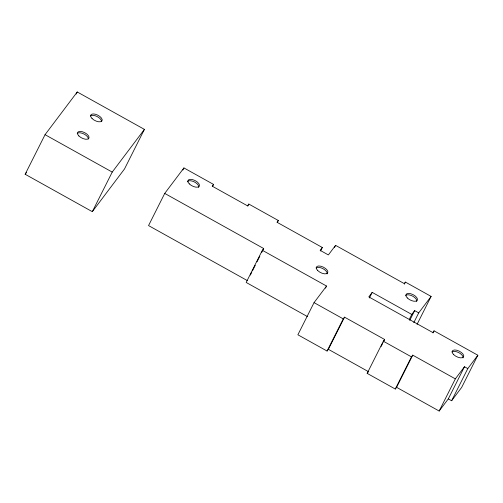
<?xml version="1.0" encoding="UTF-8"?>
<svg xmlns="http://www.w3.org/2000/svg" width="503" height="503" viewBox="0 0 503 503"><rect width="100%" height="100%" fill="white"/><g stroke="black" fill="none" stroke-linecap="round" stroke-linejoin="round"><path stroke-width="0.75" d="M25.15 174.264L45.056 134.678L77.248 91.967L144.411 129.378L124.505 168.964L92.313 211.675L25.15 174.264L26.552 172.41M76.198 94.055L77.248 91.967M92.313 211.675L112.226 172.089L144.411 129.378M212.48 186.519L213.536 184.419L183.935 167.933L164.726 193.41L148.555 225.577L247.514 280.693M182.878 170.027L183.935 167.933M247.778 206.173L248.834 204.073L278.322 220.503L277.266 222.596M164.726 193.41L263.691 248.532L262.359 250.299L246.181 282.46L307.641 316.689M250.331 275.097L251.733 272.299M252.437 270.903L255.254 265.307M257.008 261.812L259.825 256.222M261.579 252.726L263.691 248.532M320.556 250.984L322.31 247.489L277.002 222.257L278.322 220.503M334.533 247.457L335.589 245.357L404.267 283.61L405.412 282.095L431.115 296.412L417.05 324.378M262.359 250.299L326.548 286.05L314.054 302.624L297.883 334.784L327.069 351.044L328.365 349.321L344.542 317.16L384.638 339.487L383.229 342.285M325.491 288.15L326.548 286.05M327.069 351.044L343.247 318.883L344.542 317.16M369.384 297.99L372.201 292.394L411.781 314.438L414.661 310.615L418.71 312.872L431.115 296.412M404.355 284.195L405.412 282.095M372.201 292.394L368.806 296.896L432.794 332.533L434.064 330.848L477.85 355.237L467.796 368.58L464.483 366.737L455.341 378.866L412.756 355.149L396.584 387.316L395.283 389.039L367.165 373.371L383.336 341.21L384.638 339.487M381.117 346.479L382.525 343.687M409.316 319.336L411.781 314.438M409.738 320.405L414.661 310.615M413.787 322.662L418.71 312.872M395.283 389.039L411.46 356.872L412.756 355.149M433.008 332.948L434.064 330.848M396.584 387.316L439.163 411.033L455.341 378.866M439.163 411.033L448.305 398.898L464.483 366.737M448.305 398.898L451.619 400.74L467.796 368.58M477.85 355.237L461.672 387.398L451.619 400.74M213.536 184.419L212.216 186.173L247.514 205.828L248.834 204.073M322.31 247.489L320.153 250.356L328.371 254.933L335.589 245.357M367.165 373.371L368.46 371.654L328.365 349.321M45.056 134.678L112.226 172.089M314.054 302.624L343.247 318.883M383.336 341.21L411.46 356.872M90.383 115.979A6.344 3.056 26.7 0 1 97.054 116.514A6.344 3.056 26.7 0 1 101.543 121.544M77.223 133.44A6.344 3.056 26.7 0 1 83.894 133.974A6.344 3.056 26.7 0 1 88.383 139.004M451.927 352.006A6.344 3.056 26.7 0 1 458.862 352.685A6.344 3.056 26.7 0 1 463.037 357.872M405.651 295.437A6.344 3.056 26.7 0 1 412.844 296.248A6.344 3.056 26.7 0 1 416.654 301.567M316.035 268.005A6.344 3.056 26.7 0 1 322.976 268.684A6.344 3.056 26.7 0 1 327.145 273.871M187.311 181.816A6.344 3.056 26.7 0 1 194.34 181.916A6.344 3.056 26.7 0 1 198.654 187.5M92.036 118.494A6.344 3.056 26.7 0 0 101.933 120.972A6.344 3.056 26.7 0 0 95.262 114.212A6.344 3.056 26.7 0 0 92.036 118.494M78.877 135.948A6.344 3.056 26.7 0 0 88.779 138.426A6.344 3.056 26.7 0 0 82.102 131.673A6.344 3.056 26.7 0 0 78.877 135.948M453.574 354.521A6.344 3.056 26.7 0 0 463.477 356.998A6.344 3.056 26.7 0 0 456.799 350.239A6.344 3.056 26.7 0 0 453.574 354.521M407.298 297.946A6.344 3.056 26.7 0 0 417.201 300.423A6.344 3.056 26.7 0 0 410.523 293.67A6.344 3.056 26.7 0 0 407.298 297.946M317.689 270.52A6.344 3.056 26.7 0 0 327.585 272.997A6.344 3.056 26.7 0 0 320.914 266.238A6.344 3.056 26.7 0 0 317.689 270.52M189.298 183.884A6.344 3.056 26.7 0 0 199.194 186.362A6.344 3.056 26.7 0 0 192.523 179.602A6.344 3.056 26.7 0 0 189.298 183.884"/></g></svg>
